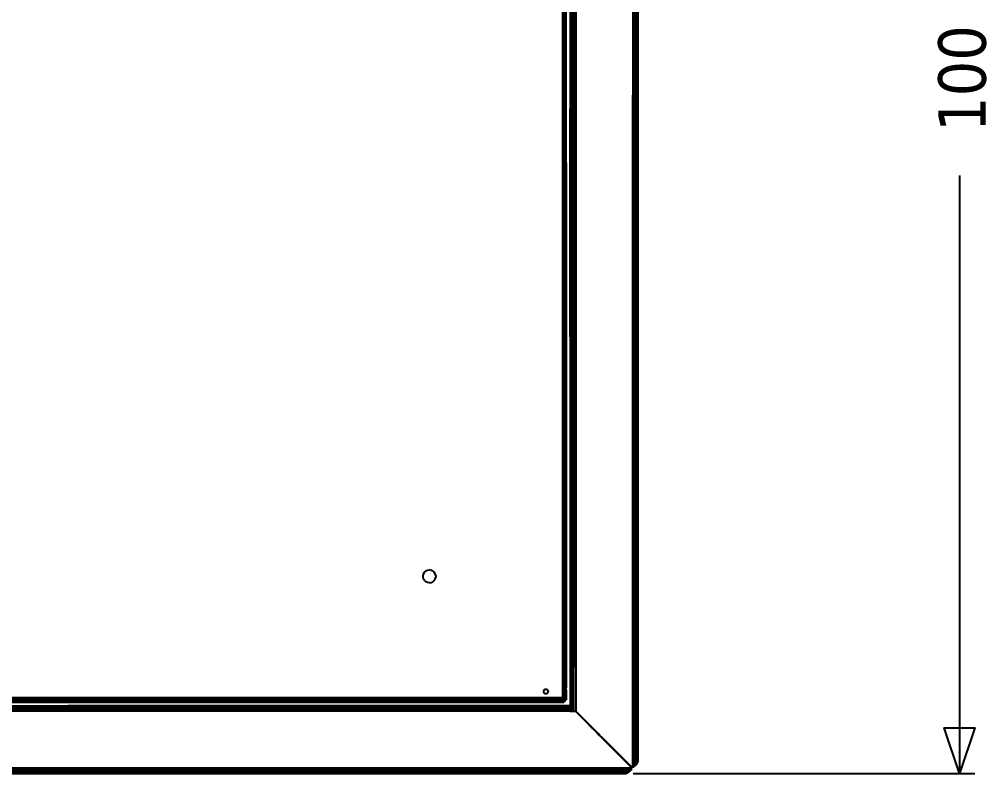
# Model space of a CAD drawing. Header units: inches. Extents: x 12 to 4610, y 7 to 3258.
# Drawn here: x 1232 to 1945, y 1644 to 2201 of the extents above; entities that cross this region are included whole.
import ezdxf

# ---------------------------------------------------------------- set-up
doc = ezdxf.new("R2010")
doc.units = ezdxf.units.IN
doc.header["$MEASUREMENT"] = 0
doc.styles.add('Tahoma', font='tahoma.ttf')

msp = doc.modelspace()

# ---------------------------------------------------------------- linework, layer by layer
for p, q in [((1683.95, 2640.4), (1683.95, 2144.89)), ((1685.09, 1649.71), (1684.71, 2640.41)), ((1684.71, 2640.41), (1684.74, 1649.53)), ((1685.48, 2640.41), (1685.09, 1649.71)), ((1685.4, 1649.95), (1685.48, 2640.41)), ((1685.48, 2640.41), (1685.94, 1650.49)), ((1685.94, 1650.49), (1686.17, 2640.42)), ((1686.43, 1651.03), (1686.17, 2640.42)), ((1686.78, 2640.43), (1686.43, 1651.03)), ((1686.87, 1651.57), (1686.78, 2640.43)), ((1687.28, 2640.44), (1686.87, 1651.57)), ((1687.25, 1652.11), (1687.28, 2640.44)), ((1687.55, 1652.65), (1687.28, 2640.44)), ((1687.64, 2640.45), (1687.55, 1652.65)), ((1687.77, 1653.19), (1687.64, 2640.45)), ((1687.87, 2640.46), (1687.77, 1653.19)), ((1687.9, 1653.73), (1687.87, 2640.46)), ((1687.95, 2147.37), (1687.87, 2640.46)), ((1687.95, 2147.37), (1687.95, 2640.47)), ((1640.98, 2597.42), (1640.42, 1690.52)), ((1641.95, 2144.46), (1640.98, 2597.42)), ((1641.95, 2598.4), (1641.95, 2144.46)), ((1637.99, 2594.42), (1637.95, 2142.46)), ((1637.95, 2594.4), (1637.95, 2142.46)), ((1637.95, 2052.07), (1638.12, 2594.4)), ((1638.12, 2594.4), (1637.95, 2142.46)), ((1638.12, 2594.4), (1638.26, 1709.68)), ((1638.26, 1709.68), (1638.25, 2594.4)), ((1638.26, 1709.68), (1638.33, 2594.4)), ((1638.62, 2594.4), (1638.26, 1709.68)), ((1639.12, 1690.52), (1638.62, 2594.4)), ((1640.06, 2596.44), (1639.12, 1690.52)), ((1639.12, 1690.52), (1639.26, 2595.46)), ((1640.42, 1690.52), (1640.06, 2596.44)), ((1632.45, 2144.47), (1632.75, 2575.97)), ((1632.75, 2575.97), (1632.75, 1712.97)), ((1633.02, 1712.97), (1633.02, 2575.97)), ((1633.19, 1712.97), (1633.19, 2575.97)), ((1633.33, 2575.97), (1633.33, 1712.97)), ((1633.58, 2575.97), (1633.58, 1712.97)), ((1633.93, 2575.97), (1633.93, 1712.97)), ((1633.93, 2575.97), (1633.96, 1700.06)), ((1634.05, 1712.97), (1634.05, 2575.97)), ((1634.11, 1712.97), (1634.11, 2575.97)), ((1634.15, 1712.97), (1634.15, 2575.97)), ((1634.29, 2575.97), (1634.29, 1712.97)), ((1634.63, 2575.97), (1634.63, 1712.97)), ((1634.85, 1712.97), (1634.85, 2575.97)), ((1633.25, 1996.5), (1633.25, 2243.11)), ((1634.95, 2094.97), (1634.95, 2243.47)), ((1632.45, 2144.47), (1632.45, 2207.88)), ((1632.45, 2081.05), (1632.45, 2144.47)), ((1632.75, 1712.97), (1632.45, 2144.47)), ((1637.95, 2142.46), (1637.95, 2052.07)), ((1641.95, 2144.46), (1640.42, 1690.52)), ((1641.95, 2144.46), (1641.95, 1690.52)), ((1684.15, 1649.39), (1683.95, 2144.89)), ((1683.95, 2144.89), (1683.95, 1649.39)), ((1684.35, 1649.42), (1683.95, 2144.89)), ((1684.74, 1649.53), (1683.95, 2144.89)), ((1687.9, 1653.73), (1687.95, 2147.37)), ((1687.95, 1654.27), (1687.95, 2147.37)), ((1634.85, 1712.97), (1634.95, 2094.97)), ((1634.95, 2094.97), (1634.95, 1995.97)), ((1924.95, 2085.64), (1924.95, 1644.47)), ((1632.45, 2017.64), (1632.45, 2081.05)), ((1632.45, 2081.05), (1632.75, 1712.97)), ((1637.95, 2052.07), (1637.95, 1694.72)), ((1638.26, 1709.68), (1637.95, 2052.07)), ((1632.45, 1954.22), (1632.45, 2017.64)), ((1632.75, 1712.97), (1632.45, 2017.64)), ((1633.25, 1996.5), (1633.19, 1712.97)), ((1633.25, 1996.5), (1633.25, 1712.97)), ((1633.25, 1996.5), (1633.33, 1712.97)), ((1634.95, 1995.97), (1634.85, 1712.97)), ((1634.95, 1995.97), (1634.95, 1707.72)), ((1632.45, 1712.97), (1632.45, 1954.22)), ((1632.45, 1954.22), (1632.75, 1712.97)), ((1529.35, 1790.64), (1529.73, 1791.94)), ((1529.73, 1791.94), (1530.46, 1793.08)), ((1530.46, 1793.08), (1531.48, 1793.96)), ((1531.48, 1793.96), (1532.71, 1794.52)), ((1532.71, 1794.52), (1534.05, 1794.72)), ((1535.39, 1794.52), (1534.05, 1794.72)), ((1535.39, 1794.52), (1536.62, 1793.96)), ((1536.62, 1793.96), (1537.64, 1793.08)), ((1538.37, 1791.94), (1537.64, 1793.08)), ((1538.75, 1790.64), (1538.37, 1791.94)), ((1529.35, 1789.29), (1529.35, 1790.64)), ((1529.73, 1787.99), (1529.35, 1789.29)), ((1530.46, 1786.86), (1529.73, 1787.99)), ((1531.48, 1785.97), (1530.46, 1786.86)), ((1532.71, 1785.41), (1531.48, 1785.97)), ((1534.05, 1785.22), (1532.71, 1785.41)), ((1534.05, 1785.22), (1535.39, 1785.41)), ((1535.39, 1785.41), (1536.62, 1785.97)), ((1537.64, 1786.86), (1536.62, 1785.97)), ((1538.37, 1787.99), (1537.64, 1786.86)), ((1538.37, 1787.99), (1538.75, 1789.29)), ((1538.75, 1790.64), (1538.75, 1789.29)), ((1632.45, 1712.97), (1632.75, 1712.97)), ((1632.45, 1700.57), (1632.45, 1712.97)), ((1632.75, 1712.97), (1633.02, 1712.97)), ((1632.75, 1712.97), (1632.76, 1700.57)), ((1633.02, 1700.57), (1633.02, 1712.97)), ((1633.19, 1712.97), (1633.25, 1712.97)), ((1633.19, 1700.57), (1633.19, 1712.97)), ((1633.25, 1712.97), (1633.33, 1712.97)), ((1633.25, 1712.97), (1633.25, 1707.72)), ((1633.33, 1712.97), (1633.58, 1712.97)), ((1633.33, 1712.97), (1633.33, 1707.72)), ((1633.58, 1712.97), (1633.93, 1712.97)), ((1633.58, 1712.97), (1633.58, 1707.72)), ((1633.93, 1712.97), (1634.05, 1712.97)), ((1633.93, 1712.97), (1633.93, 1707.72)), ((1634.11, 1712.97), (1634.05, 1712.97)), ((1634.05, 1712.97), (1634.05, 1707.72)), ((1634.11, 1698.97), (1634.11, 1712.97)), ((1634.15, 1712.97), (1634.11, 1712.97)), ((1634.29, 1712.97), (1634.15, 1712.97)), ((1634.15, 1698.97), (1634.15, 1712.97)), ((1634.29, 1712.97), (1634.29, 1698.97)), ((1634.85, 1712.97), (1634.63, 1712.97)), ((1634.63, 1712.97), (1634.63, 1698.97)), ((1634.85, 1707.72), (1634.85, 1712.97)), ((1618.19, 1705.61), (1618.1, 1705.07)), ((1618.43, 1706.1), (1618.19, 1705.61)), ((1618.43, 1706.1), (1618.82, 1706.48)), ((1618.82, 1706.48), (1619.31, 1706.73)), ((1619.31, 1706.73), (1619.85, 1706.82)), ((1619.85, 1706.82), (1620.39, 1706.73)), ((1620.39, 1706.73), (1620.88, 1706.48)), ((1620.88, 1706.48), (1621.27, 1706.1)), ((1621.51, 1705.61), (1621.27, 1706.1)), ((1621.51, 1705.61), (1621.6, 1705.07)), ((1633.25, 1707.72), (1633.25, 1707.63)), ((1633.33, 1707.72), (1633.25, 1707.72)), ((1633.25, 1707.63), (1633.25, 1707.38)), ((1633.33, 1707.63), (1633.25, 1707.63)), ((1633.25, 1707.38), (1633.25, 1707)), ((1633.25, 1707.38), (1633.33, 1707.38)), ((1633.25, 1707), (1633.25, 1706.51)), ((1633.33, 1707), (1633.25, 1707)), ((1633.25, 1706.51), (1633.25, 1705.97)), ((1633.25, 1706.51), (1633.33, 1706.51)), ((1633.25, 1705.43), (1633.25, 1705.97)), ((1633.25, 1705.97), (1633.33, 1705.97)), ((1633.25, 1704.94), (1633.25, 1705.43)), ((1633.25, 1705.43), (1633.33, 1705.43)), ((1633.58, 1707.72), (1633.33, 1707.72)), ((1633.33, 1707.72), (1633.33, 1707.63)), ((1633.58, 1707.63), (1633.33, 1707.63)), ((1633.33, 1707.63), (1633.33, 1707.38)), ((1633.33, 1707.38), (1633.58, 1707.38)), ((1633.33, 1707.38), (1633.33, 1707)), ((1633.58, 1707), (1633.33, 1707)), ((1633.33, 1707), (1633.33, 1706.51)), ((1633.33, 1706.51), (1633.58, 1706.51)), ((1633.33, 1706.51), (1633.33, 1705.97)), ((1633.33, 1705.97), (1633.58, 1705.97)), ((1633.33, 1705.97), (1633.33, 1705.43)), ((1633.33, 1705.43), (1633.58, 1705.43)), ((1633.33, 1705.43), (1633.33, 1704.94)), ((1633.93, 1707.72), (1633.58, 1707.72)), ((1633.58, 1707.72), (1633.58, 1707.63)), ((1633.93, 1707.63), (1633.58, 1707.63)), ((1633.58, 1707.63), (1633.58, 1707.38)), ((1633.58, 1707.38), (1633.93, 1707.38)), ((1633.58, 1707.38), (1633.58, 1707)), ((1633.93, 1707), (1633.58, 1707)), ((1633.58, 1707), (1633.58, 1706.51)), ((1633.58, 1706.51), (1633.93, 1706.51)), ((1633.58, 1706.51), (1633.58, 1705.97)), ((1633.58, 1705.97), (1633.93, 1705.97)), ((1633.58, 1705.97), (1633.58, 1705.43)), ((1633.58, 1705.43), (1633.93, 1705.43)), ((1633.58, 1705.43), (1633.58, 1704.94)), ((1634.05, 1707.72), (1633.93, 1707.72)), ((1633.93, 1707.72), (1633.93, 1707.63)), ((1634.05, 1707.63), (1633.93, 1707.63)), ((1633.93, 1707.63), (1633.93, 1707.38)), ((1633.93, 1707.38), (1634.05, 1707.38)), ((1633.93, 1707.38), (1633.93, 1707)), ((1634.05, 1707), (1633.93, 1707)), ((1633.93, 1707), (1633.93, 1706.51)), ((1633.93, 1706.51), (1634.05, 1706.51)), ((1633.93, 1706.51), (1633.93, 1705.97)), ((1633.93, 1705.97), (1634.05, 1705.97)), ((1633.93, 1705.97), (1633.93, 1705.43)), ((1633.93, 1705.43), (1634.05, 1705.43)), ((1633.93, 1705.43), (1633.93, 1704.94)), ((1634.05, 1707.72), (1634.05, 1707.63)), ((1634.05, 1707.63), (1634.05, 1707.38)), ((1634.05, 1707.38), (1634.05, 1707)), ((1634.05, 1707), (1634.05, 1706.51)), ((1634.05, 1706.51), (1634.05, 1705.97)), ((1634.05, 1705.97), (1634.05, 1705.43)), ((1634.05, 1705.43), (1634.05, 1704.94)), ((1634.95, 1707.72), (1634.85, 1707.72)), ((1634.85, 1707.63), (1634.85, 1707.72)), ((1634.95, 1707.63), (1634.85, 1707.63)), ((1634.85, 1707.38), (1634.85, 1707.63)), ((1634.85, 1707.38), (1634.95, 1707.38)), ((1634.85, 1707), (1634.85, 1707.38)), ((1634.95, 1707), (1634.85, 1707)), ((1634.85, 1706.51), (1634.85, 1707)), ((1634.85, 1706.51), (1634.95, 1706.51)), ((1634.85, 1705.97), (1634.85, 1706.51)), ((1634.85, 1705.97), (1634.95, 1705.97)), ((1634.85, 1705.43), (1634.85, 1705.97)), ((1634.85, 1705.43), (1634.95, 1705.43)), ((1634.85, 1704.94), (1634.85, 1705.43)), ((1634.95, 1707.63), (1634.95, 1707.72)), ((1634.95, 1707.38), (1634.95, 1707.63)), ((1634.95, 1707), (1634.95, 1707.38)), ((1634.95, 1706.51), (1634.95, 1707)), ((1634.95, 1705.97), (1634.95, 1706.51)), ((1634.95, 1705.97), (1634.95, 1705.43)), ((1634.95, 1705.43), (1634.95, 1704.94)), ((1638.26, 1694.72), (1638.26, 1709.68)), ((1632.41, 1700), (743.41, 1700.26)), ((830.71, 1699.98), (1632.41, 1700)), ((918.87, 1698.97), (1633.25, 1698.83)), ((1622.16, 1700.26), (933.68, 1700.26)), ((1632.43, 1699.95), (983.07, 1699.95)), ((1632.4, 1699.83), (983.07, 1699.95)), ((1138.37, 1699.83), (1632.4, 1699.83)), ((1138.37, 1699.83), (1251.24, 1699.77)), ((1157.79, 1700.55), (1622.16, 1700.26)), ((1187.75, 1700.57), (1251.28, 1700.57)), ((1187.75, 1700.57), (1622.16, 1700.26)), ((1251.24, 1699.77), (1189.7, 1699.77)), ((1189.7, 1699.44), (1322.38, 1699.44)), ((1189.7, 1699.35), (1408.15, 1699.3)), ((1436.16, 1699.26), (1189.7, 1699.26)), ((1468.6, 1699.21), (1189.7, 1699.16)), ((1189.7, 1699.1), (1235.42, 1699.09)), ((1189.7, 1699.04), (1442.76, 1699.02)), ((1442.76, 1699.02), (1189.7, 1699)), ((1189.7, 1698.97), (1276.65, 1698.97)), ((1336.38, 1698.77), (1189.7, 1698.77)), ((1625.1, 1698.68), (1189.7, 1698.68)), ((1625.1, 1698.45), (1189.7, 1698.56)), ((1189.7, 1698.45), (1625.1, 1698.45)), ((1189.7, 1698.34), (1625.1, 1698.45)), ((1189.7, 1698.16), (1528.91, 1698.11)), ((1528.91, 1698.11), (1189.7, 1698.11)), ((1211.26, 1699.55), (1237.46, 1699.57)), ((1211.26, 1699.55), (1279.45, 1699.5)), ((1633.25, 1698.83), (1226, 1698.83)), ((1235.42, 1699.09), (1316.67, 1699.09)), ((1235.42, 1699.09), (1442.76, 1699.02)), ((1286.93, 1699.57), (1237.46, 1699.57)), ((1237.46, 1699.57), (1279.45, 1699.5)), ((1251.24, 1699.77), (1329.79, 1699.77)), ((1251.28, 1700.57), (1314.81, 1700.57)), ((1622.16, 1700.26), (1251.28, 1700.57)), ((1495, 1699), (1276.65, 1698.97)), ((1618.98, 1698.97), (1276.65, 1698.97)), ((1279.45, 1699.5), (1322.38, 1699.44)), ((1372.97, 1699.44), (1279.45, 1699.5)), ((1286.93, 1699.57), (1618.98, 1699.67)), ((1385.88, 1699.57), (1286.93, 1699.57)), ((1286.93, 1699.57), (1429.45, 1699.44)), ((1314.81, 1700.57), (1378.34, 1700.57)), ((1314.81, 1700.57), (1622.16, 1700.26)), ((1316.67, 1699.09), (1546.57, 1699.09)), ((1316.67, 1699.09), (1599.46, 1699.01)), ((1322.38, 1699.44), (1408.15, 1699.3)), ((1322.38, 1699.44), (1372.97, 1699.44)), ((1329.79, 1699.77), (1632.4, 1699.83)), ((1329.79, 1699.77), (1618.98, 1699.77)), ((1329.79, 1699.77), (1618.98, 1699.67)), ((1633.25, 1698.83), (1336.38, 1698.77)), ((1336.38, 1698.77), (1625.1, 1698.68)), ((1625.1, 1698.77), (1336.38, 1698.77)), ((1372.97, 1699.44), (1429.45, 1699.44)), ((1378.34, 1700.57), (1632.45, 1700.57)), ((1378.34, 1700.57), (1622.16, 1700.26)), ((1485.94, 1699.44), (1385.88, 1699.57)), ((1618.98, 1699.57), (1385.88, 1699.57)), ((1408.15, 1699.3), (1436.16, 1699.26)), ((1408.15, 1699.3), (1618.98, 1699.26)), ((1429.45, 1699.44), (1618.98, 1699.26)), ((1429.45, 1699.44), (1485.94, 1699.44)), ((1436.16, 1699.26), (1468.6, 1699.21)), ((1618.98, 1699.26), (1436.16, 1699.26)), ((1442.76, 1699.02), (1495, 1699)), ((1618.98, 1699.23), (1468.6, 1699.21)), ((1468.6, 1699.21), (1546.57, 1699.09)), ((1618.98, 1699.26), (1485.94, 1699.44)), ((1485.94, 1699.44), (1618.98, 1699.44)), ((1599.46, 1699.01), (1495, 1699)), ((1625.1, 1698.11), (1528.91, 1698.11)), ((1546.57, 1699.09), (1599.46, 1699.01)), ((1546.57, 1699.09), (1618.98, 1699.09)), ((1603.13, 1699), (1599.46, 1699.01)), ((1618.98, 1699), (1603.13, 1699)), ((1618.1, 1705.07), (1618.19, 1704.53)), ((1618.19, 1704.53), (1618.43, 1704.04)), ((1618.82, 1703.65), (1618.43, 1704.04)), ((1619.31, 1703.4), (1618.82, 1703.65)), ((1618.98, 1699.77), (1619.05, 1699.77)), ((1618.98, 1699.67), (1618.98, 1699.77)), ((1618.98, 1699.57), (1618.98, 1699.67)), ((1618.98, 1699.67), (1619.05, 1699.67)), ((1619.05, 1699.57), (1618.98, 1699.57)), ((1618.98, 1699.44), (1618.98, 1699.57)), ((1618.98, 1699.26), (1618.98, 1699.44)), ((1618.98, 1699.44), (1619.05, 1699.44)), ((1618.98, 1699.26), (1619.05, 1699.26)), ((1618.98, 1699.23), (1618.98, 1699.26)), ((1618.98, 1699.09), (1618.98, 1699.23)), ((1619.05, 1699.23), (1618.98, 1699.23)), ((1618.98, 1699), (1618.98, 1699.09)), ((1618.98, 1699.09), (1619.05, 1699.09)), ((1618.98, 1698.97), (1618.98, 1699)), ((1619.05, 1699), (1618.98, 1699)), ((1619.05, 1698.97), (1618.98, 1698.97)), ((1619.05, 1699.77), (1632.39, 1699.77)), ((1619.05, 1699.67), (1619.05, 1699.77)), ((1619.05, 1699.57), (1619.05, 1699.67)), ((1619.05, 1699.44), (1619.05, 1699.57)), ((1619.05, 1699.26), (1619.05, 1699.44)), ((1619.05, 1699.23), (1619.05, 1699.26)), ((1619.05, 1699.09), (1619.05, 1699.23)), ((1619.05, 1699), (1619.05, 1699.09)), ((1619.05, 1698.97), (1619.05, 1699)), ((1632.45, 1698.97), (1619.05, 1698.97)), ((1619.85, 1703.32), (1619.31, 1703.4)), ((1620.39, 1703.4), (1619.85, 1703.32)), ((1620.88, 1703.65), (1620.39, 1703.4)), ((1621.27, 1704.04), (1620.88, 1703.65)), ((1621.27, 1704.04), (1621.51, 1704.53)), ((1621.51, 1704.53), (1621.6, 1705.07)), ((1632.44, 1700.26), (1622.16, 1700.26)), ((1625.1, 1698.77), (1625.19, 1698.77)), ((1625.1, 1698.68), (1625.1, 1698.77)), ((1625.1, 1698.45), (1625.1, 1698.68)), ((1625.1, 1698.68), (1625.19, 1698.68)), ((1625.1, 1698.11), (1625.1, 1698.45)), ((1625.1, 1698.45), (1625.19, 1698.45)), ((1625.19, 1698.11), (1625.1, 1698.11)), ((1625.19, 1698.77), (1625.43, 1698.77)), ((1625.19, 1698.68), (1625.19, 1698.77)), ((1625.19, 1698.45), (1625.19, 1698.68)), ((1625.19, 1698.68), (1625.43, 1698.68)), ((1625.19, 1698.11), (1625.19, 1698.45)), ((1625.19, 1698.45), (1625.43, 1698.45)), ((1625.43, 1698.11), (1625.19, 1698.11)), ((1625.43, 1698.77), (1625.82, 1698.77)), ((1625.43, 1698.68), (1625.43, 1698.77)), ((1625.43, 1698.45), (1625.43, 1698.68)), ((1625.43, 1698.68), (1625.82, 1698.68)), ((1625.43, 1698.11), (1625.43, 1698.45)), ((1625.43, 1698.45), (1625.82, 1698.45)), ((1625.82, 1698.11), (1625.43, 1698.11)), ((1625.82, 1698.77), (1626.31, 1698.77)), ((1625.82, 1698.68), (1625.82, 1698.77)), ((1625.82, 1698.45), (1625.82, 1698.68)), ((1625.82, 1698.68), (1626.31, 1698.68)), ((1625.82, 1698.11), (1625.82, 1698.45)), ((1625.82, 1698.45), (1626.31, 1698.45)), ((1626.31, 1698.11), (1625.82, 1698.11)), ((1626.31, 1698.77), (1626.85, 1698.77)), ((1626.31, 1698.77), (1626.31, 1698.68)), ((1626.31, 1698.68), (1626.31, 1698.45)), ((1626.31, 1698.68), (1626.85, 1698.68)), ((1626.31, 1698.45), (1626.31, 1698.11)), ((1626.31, 1698.45), (1626.85, 1698.45)), ((1626.85, 1698.11), (1626.31, 1698.11)), ((1626.85, 1698.77), (1627.39, 1698.77)), ((1626.85, 1698.68), (1626.85, 1698.77)), ((1626.85, 1698.45), (1626.85, 1698.68)), ((1626.85, 1698.68), (1627.39, 1698.68)), ((1626.85, 1698.11), (1626.85, 1698.45)), ((1626.85, 1698.45), (1627.39, 1698.45)), ((1627.39, 1698.11), (1626.85, 1698.11)), ((1627.39, 1698.77), (1627.88, 1698.77)), ((1627.39, 1698.68), (1627.39, 1698.77)), ((1627.39, 1698.45), (1627.39, 1698.68)), ((1627.39, 1698.68), (1627.88, 1698.68)), ((1627.39, 1698.11), (1627.39, 1698.45)), ((1627.39, 1698.45), (1627.88, 1698.45)), ((1627.88, 1698.11), (1627.39, 1698.11)), ((1627.88, 1698.77), (1628.27, 1698.77)), ((1627.88, 1698.77), (1627.88, 1698.68)), ((1627.88, 1698.68), (1627.88, 1698.45)), ((1627.88, 1698.68), (1628.27, 1698.68)), ((1627.88, 1698.45), (1627.88, 1698.11)), ((1627.88, 1698.45), (1628.27, 1698.45)), ((1628.27, 1698.11), (1627.88, 1698.11)), ((1628.27, 1698.77), (1628.51, 1698.77)), ((1628.27, 1698.68), (1628.27, 1698.77)), ((1628.27, 1698.45), (1628.27, 1698.68)), ((1628.27, 1698.68), (1628.51, 1698.68)), ((1628.27, 1698.11), (1628.27, 1698.45)), ((1628.27, 1698.45), (1628.51, 1698.45)), ((1628.51, 1698.11), (1628.27, 1698.11)), ((1628.51, 1698.77), (1628.6, 1698.77)), ((1628.51, 1698.77), (1628.51, 1698.68)), ((1628.51, 1698.68), (1628.51, 1698.45)), ((1628.51, 1698.68), (1628.6, 1698.68)), ((1628.51, 1698.45), (1628.51, 1698.11)), ((1628.51, 1698.45), (1628.6, 1698.45)), ((1628.6, 1698.11), (1628.51, 1698.11)), ((1628.6, 1698.77), (1628.6, 1698.68)), ((1633.25, 1698.77), (1628.6, 1698.77)), ((1628.6, 1698.68), (1628.6, 1698.45)), ((1628.6, 1698.68), (1633.25, 1698.68)), ((1628.6, 1698.45), (1628.6, 1698.11)), ((1628.6, 1698.45), (1633.25, 1698.45)), ((1633.25, 1698.11), (1628.6, 1698.11)), ((1632.4, 1699.83), (1632.39, 1699.77)), ((1632.39, 1699.77), (1632.42, 1699.77)), ((1632.43, 1699.95), (1632.4, 1699.83)), ((1632.42, 1699.77), (1632.4, 1699.83)), ((1632.44, 1700.26), (1632.41, 1700)), ((1632.43, 1699.95), (1632.41, 1700)), ((1632.42, 1699.77), (1632.45, 1699.77)), ((1632.45, 1699.77), (1632.43, 1699.95)), ((1632.45, 1700.57), (1632.44, 1700.26)), ((1632.76, 1700.57), (1632.45, 1700.57)), ((1632.45, 1699.77), (1632.76, 1699.83)), ((1632.71, 1699), (1632.45, 1698.97)), ((1632.76, 1699), (1632.71, 1699)), ((1633.02, 1700.57), (1632.76, 1700.57)), ((1632.76, 1699.83), (1633.02, 1700)), ((1632.82, 1699.02), (1632.76, 1699)), ((1632.86, 1699.02), (1632.82, 1699.02)), ((1632.93, 1699.05), (1632.86, 1699.02)), ((1633.25, 1699), (1632.86, 1699.02)), ((1633.06, 1699.09), (1632.93, 1699.05)), ((1633.19, 1700.57), (1633.02, 1700.57)), ((1633.02, 1700), (1633.19, 1700.26)), ((1633.18, 1699.15), (1633.06, 1699.09)), ((1633.18, 1699.15), (1633.25, 1699.18)), ((1633.25, 1700.57), (1633.19, 1700.57)), ((1633.19, 1700.26), (1633.25, 1700.57)), ((1633.25, 1704.55), (1633.25, 1704.94)), ((1633.33, 1704.94), (1633.25, 1704.94)), ((1633.25, 1704.3), (1633.25, 1704.55)), ((1633.25, 1704.55), (1633.33, 1704.55)), ((1633.25, 1704.22), (1633.25, 1704.3)), ((1633.33, 1704.3), (1633.25, 1704.3)), ((1633.33, 1704.22), (1633.25, 1704.22)), ((1633.25, 1704.22), (1633.25, 1700.57)), ((1633.33, 1700.57), (1633.25, 1700.57)), ((1633.25, 1700.57), (1633.25, 1700.3)), ((1633.33, 1700.36), (1633.25, 1700.3)), ((1633.25, 1700.3), (1633.25, 1700.26)), ((1633.25, 1700.26), (1633.33, 1700.26)), ((1633.25, 1700.26), (1633.25, 1700.2)), ((1633.33, 1700.12), (1633.25, 1700.2)), ((1633.25, 1700.2), (1633.25, 1699.9)), ((1633.25, 1699.9), (1633.33, 1699.87)), ((1633.25, 1699.9), (1633.25, 1699.57)), ((1633.33, 1699.57), (1633.25, 1699.57)), ((1633.25, 1699.57), (1633.25, 1699.45)), ((1633.34, 1699.24), (1633.25, 1699.45)), ((1633.25, 1699.45), (1633.25, 1699.33)), ((1633.25, 1699.33), (1633.34, 1699.24)), ((1633.25, 1699.18), (1633.25, 1699.33)), ((1633.34, 1699.24), (1633.25, 1699.18)), ((1633.25, 1699.18), (1633.25, 1699)), ((1633.25, 1699), (1633.25, 1698.97)), ((1633.33, 1698.97), (1633.25, 1698.97)), ((1633.25, 1698.97), (1633.25, 1698.83)), ((1633.25, 1698.83), (1633.25, 1698.77)), ((1633.56, 1698.83), (1633.25, 1698.77)), ((1633.25, 1698.68), (1633.25, 1698.77)), ((1633.25, 1698.45), (1633.25, 1698.68)), ((1633.25, 1698.11), (1633.25, 1698.45)), ((1633.25, 1697.97), (1633.25, 1698.11)), ((1633.25, 1697.97), (1633.86, 1698.09)), ((1633.58, 1704.94), (1633.33, 1704.94)), ((1633.33, 1704.94), (1633.33, 1704.55)), ((1633.33, 1704.55), (1633.58, 1704.55)), ((1633.33, 1704.55), (1633.33, 1704.3)), ((1633.58, 1704.3), (1633.33, 1704.3)), ((1633.33, 1704.3), (1633.33, 1704.22)), ((1633.58, 1704.22), (1633.33, 1704.22)), ((1633.33, 1704.22), (1633.33, 1700.57)), ((1633.58, 1700.57), (1633.33, 1700.57)), ((1633.33, 1700.57), (1633.33, 1700.36)), ((1633.57, 1700.51), (1633.33, 1700.36)), ((1633.33, 1700.36), (1633.33, 1700.26)), ((1633.33, 1700.26), (1633.57, 1700.26)), ((1633.33, 1700.26), (1633.33, 1700.12)), ((1633.57, 1699.89), (1633.33, 1700.12)), ((1633.33, 1700.12), (1633.33, 1699.87)), ((1633.33, 1699.87), (1633.57, 1699.77)), ((1633.33, 1699.87), (1633.33, 1699.57)), ((1633.57, 1699.57), (1633.33, 1699.57)), ((1633.33, 1699.57), (1633.34, 1699.24)), ((1633.34, 1699.24), (1633.33, 1698.97)), ((1633.57, 1698.97), (1633.33, 1698.97)), ((1633.58, 1699.44), (1633.34, 1699.24)), ((1633.76, 1698.97), (1633.56, 1698.83)), ((1633.65, 1700.57), (1633.57, 1700.51)), ((1633.58, 1700.57), (1633.57, 1700.51)), ((1633.57, 1700.51), (1633.57, 1700.26)), ((1633.57, 1700.26), (1633.91, 1700.26)), ((1633.57, 1700.26), (1633.57, 1699.89)), ((1633.78, 1699.68), (1633.57, 1699.89)), ((1633.57, 1699.89), (1633.57, 1699.77)), ((1633.57, 1699.77), (1633.78, 1699.68)), ((1633.57, 1699.77), (1633.57, 1699.57)), ((1633.69, 1699.57), (1633.57, 1699.57)), ((1633.57, 1699.57), (1633.58, 1699.44)), ((1633.58, 1699.44), (1633.57, 1698.97)), ((1633.76, 1698.97), (1633.57, 1698.97)), ((1633.93, 1704.94), (1633.58, 1704.94)), ((1633.58, 1704.94), (1633.58, 1704.55)), ((1633.58, 1704.55), (1633.93, 1704.55)), ((1633.58, 1704.55), (1633.58, 1704.3)), ((1633.93, 1704.3), (1633.58, 1704.3)), ((1633.58, 1704.3), (1633.58, 1704.22)), ((1633.58, 1704.22), (1633.58, 1700.57)), ((1633.93, 1704.22), (1633.58, 1704.22)), ((1633.65, 1700.57), (1633.58, 1700.57)), ((1633.64, 1699.51), (1633.58, 1699.44)), ((1633.68, 1699.54), (1633.64, 1699.51)), ((1633.93, 1700.57), (1633.65, 1700.57)), ((1633.65, 1700.57), (1634, 1700.27)), ((1633.69, 1699.57), (1633.68, 1699.54)), ((1633.78, 1699.68), (1633.69, 1699.57)), ((1633.91, 1699.57), (1633.69, 1699.57)), ((1633.82, 1699), (1633.76, 1698.97)), ((1633.91, 1698.97), (1633.76, 1698.97)), ((1633.91, 1699.92), (1633.78, 1699.68)), ((1633.91, 1699.14), (1633.82, 1699)), ((1633.86, 1698.09), (1634.38, 1698.44)), ((1633.91, 1700.26), (1634, 1700.27)), ((1633.93, 1699.95), (1633.91, 1699.92)), ((1633.91, 1699.92), (1633.91, 1699.57)), ((1633.91, 1699.57), (1633.91, 1699.14)), ((1634.05, 1699.57), (1633.91, 1699.57)), ((1633.99, 1699.26), (1633.91, 1699.14)), ((1633.91, 1699.14), (1633.91, 1698.97)), ((1634.05, 1698.97), (1633.91, 1698.97)), ((1634.05, 1704.94), (1633.93, 1704.94)), ((1633.93, 1704.94), (1633.93, 1704.55)), ((1633.93, 1704.55), (1634.05, 1704.55)), ((1633.93, 1704.55), (1633.93, 1704.3)), ((1634.05, 1704.3), (1633.93, 1704.3)), ((1633.93, 1704.3), (1633.93, 1704.22)), ((1633.93, 1704.22), (1633.93, 1700.57)), ((1634.05, 1704.22), (1633.93, 1704.22)), ((1633.93, 1700.57), (1634.05, 1700.57)), ((1633.93, 1699.95), (1633.95, 1700.02)), ((1633.95, 1700.02), (1633.96, 1700.06)), ((1634.02, 1700.26), (1633.96, 1700.06)), ((1634.05, 1699.57), (1633.99, 1699.26)), ((1634.05, 1700.57), (1634, 1700.27)), ((1634, 1700.27), (1634.02, 1700.26)), ((1634.05, 1704.94), (1634.05, 1704.55)), ((1634.05, 1704.55), (1634.05, 1704.3)), ((1634.05, 1704.3), (1634.05, 1704.22)), ((1634.05, 1704.22), (1634.05, 1700.57)), ((1634.05, 1700.57), (1634.05, 1699.57)), ((1634.05, 1699.57), (1634.05, 1698.97)), ((1634.11, 1698.97), (1634.05, 1698.97)), ((1634.15, 1698.97), (1634.11, 1698.97)), ((1634.29, 1698.97), (1634.15, 1698.97)), ((1634.63, 1698.97), (1634.29, 1698.97)), ((1634.38, 1698.44), (1634.73, 1698.95)), ((1634.73, 1698.95), (1634.63, 1698.97)), ((1634.73, 1698.95), (1634.85, 1699.57)), ((1634.73, 1698.95), (1634.87, 1698.97)), ((1634.95, 1704.94), (1634.85, 1704.94)), ((1634.85, 1704.55), (1634.85, 1704.94)), ((1634.85, 1704.55), (1634.95, 1704.55)), ((1634.85, 1704.3), (1634.85, 1704.55)), ((1634.95, 1704.3), (1634.85, 1704.3)), ((1634.85, 1704.22), (1634.85, 1704.3)), ((1634.95, 1704.22), (1634.85, 1704.22)), ((1634.85, 1699.57), (1634.85, 1704.22)), ((1634.87, 1698.97), (1634.85, 1699.57)), ((1634.95, 1698.97), (1634.87, 1698.97)), ((1634.95, 1704.94), (1634.95, 1704.55)), ((1634.95, 1704.55), (1634.95, 1704.3)), ((1634.95, 1704.3), (1634.95, 1704.22)), ((1634.95, 1704.22), (1634.95, 1698.97)), ((734.52, 1691.25), (1637.8, 1692)), ((1637.8, 1692), (735.13, 1692)), ((735.66, 1692.69), (1637.8, 1693.3)), ((1637.8, 1692), (735.66, 1692.69)), ((736.33, 1693.3), (1637.8, 1693.3)), ((742.65, 1697.73), (1633.25, 1697.73)), ((1633.25, 1697.39), (742.65, 1697.39)), ((742.65, 1697.15), (1633.25, 1697.15)), ((1633.25, 1697.07), (742.65, 1697.07)), ((759.94, 1694.39), (1267.3, 1694.47)), ((1637.8, 1694.16), (759.94, 1694.39)), ((759.94, 1693.78), (1637.8, 1694.16)), ((759.94, 1694.16), (1637.8, 1694.16)), ((1637.8, 1693.3), (759.94, 1693.78)), ((760.77, 1694.47), (1267.3, 1694.47)), ((1637.8, 1692), (1185.91, 1690.47)), ((1267.3, 1694.47), (1637.8, 1694.16)), ((1637.8, 1694.47), (1267.3, 1694.47)), ((1633.25, 1697.73), (1633.25, 1697.97)), ((1633.25, 1697.39), (1633.25, 1697.73)), ((1633.25, 1697.15), (1633.25, 1697.39)), ((1633.25, 1697.07), (1633.25, 1697.15)), ((1637.8, 1694.47), (1637.8, 1694.16)), ((1637.95, 1694.47), (1637.8, 1694.47)), ((1637.8, 1694.16), (1637.8, 1693.3)), ((1637.8, 1694.16), (1637.95, 1694.16)), ((1637.8, 1693.3), (1637.95, 1693.3)), ((1637.8, 1693.3), (1637.8, 1692.47)), ((1637.8, 1692.31), (1637.8, 1692.47)), ((1637.8, 1692.47), (1637.95, 1692.47)), ((1637.95, 1692.32), (1637.8, 1692.31)), ((1637.8, 1692), (1637.8, 1692.31)), ((1637.8, 1691.88), (1637.8, 1692)), ((1637.95, 1692), (1637.8, 1692)), ((1637.8, 1691.23), (1637.8, 1691.88)), ((1637.95, 1691.88), (1637.8, 1691.88)), ((1637.8, 1690.46), (1637.8, 1691.23)), ((1637.8, 1691.23), (1637.95, 1691.23)), ((1638.26, 1694.72), (1637.95, 1694.72)), ((1637.95, 1694.47), (1637.95, 1694.72)), ((1638.26, 1694.47), (1637.95, 1694.47)), ((1637.95, 1694.47), (1637.95, 1694.16)), ((1637.95, 1693.3), (1637.95, 1694.16)), ((1637.95, 1694.16), (1638.26, 1694.16)), ((1637.95, 1693.3), (1638.25, 1693.3)), ((1637.95, 1692.47), (1637.95, 1693.3)), ((1637.95, 1692.47), (1638.25, 1692.47)), ((1637.95, 1692.32), (1637.95, 1692.47)), ((1638.25, 1692.32), (1637.95, 1692.32)), ((1637.95, 1692), (1637.95, 1692.32)), ((1638.25, 1692), (1637.95, 1692)), ((1637.95, 1691.88), (1637.95, 1692)), ((1638.25, 1691.88), (1637.95, 1691.88)), ((1637.95, 1691.32), (1637.95, 1691.88)), ((1638.25, 1691.32), (1637.95, 1691.32)), ((1637.95, 1691.23), (1637.95, 1691.32)), ((1637.95, 1690.52), (1637.95, 1691.23)), ((1637.95, 1691.23), (1638.25, 1691.23)), ((1638.25, 1693.3), (1638.26, 1694.16)), ((1638.25, 1692.47), (1638.25, 1693.3)), ((1638.25, 1692.32), (1638.25, 1692.47)), ((1638.25, 1692), (1638.25, 1692.32)), ((1638.25, 1691.88), (1638.25, 1692)), ((1638.25, 1691.32), (1638.25, 1691.88)), ((1638.25, 1691.23), (1638.25, 1691.32)), ((1638.25, 1690.52), (1638.25, 1691.23)), ((1638.26, 1694.47), (1638.26, 1694.72)), ((1638.26, 1694.16), (1638.26, 1694.47)), ((1637.8, 1690.46), (1185.91, 1690.47)), ((1637.8, 1690.46), (1641.81, 1690.46)), ((1638.25, 1690.52), (1637.95, 1690.52)), ((1639.12, 1690.52), (1638.25, 1690.52)), ((1640.42, 1690.52), (1639.12, 1690.52)), ((1640.42, 1690.52), (1641.95, 1690.52)), ((1641.81, 1690.46), (1642.1, 1690.47)), ((1649.8, 1682.47), (1641.81, 1690.46)), ((1641.95, 1690.52), (1642.05, 1690.52)), ((1642.1, 1690.47), (1642.05, 1690.52)), ((1650.1, 1682.47), (1642.1, 1690.47)), ((1650.1, 1682.47), (1649.8, 1682.47)), ((1653.4, 1678.87), (1649.8, 1682.47)), ((1653.55, 1679.02), (1650.1, 1682.47)), ((1653.4, 1678.87), (1653.55, 1678.87)), ((1653.61, 1678.65), (1653.4, 1678.87)), ((1653.55, 1678.87), (1653.55, 1679.02)), ((1653.94, 1678.63), (1653.55, 1679.02)), ((1653.78, 1678.48), (1653.55, 1678.87)), ((1653.55, 1678.87), (1653.61, 1678.65)), ((1653.55, 1678.87), (1653.94, 1678.37)), ((1653.78, 1678.48), (1653.61, 1678.65)), ((1654.06, 1678.21), (1653.78, 1678.48)), ((1653.94, 1678.37), (1653.94, 1678.63)), ((1653.94, 1678.63), (1654.2, 1678.37)), ((1653.94, 1678.37), (1654.06, 1678.21)), ((1653.94, 1678.37), (1654.2, 1678.37)), ((1654.31, 1678.2), (1653.94, 1678.37)), ((1654.31, 1677.95), (1654.06, 1678.21)), ((1654.31, 1678.25), (1654.2, 1678.37)), ((1654.31, 1678.25), (1654.31, 1678.2)), ((1654.4, 1678.16), (1654.31, 1678.25)), ((1654.31, 1678.2), (1654.31, 1677.95)), ((1654.4, 1678.16), (1654.31, 1678.2)), ((1654.66, 1677.61), (1654.31, 1677.95)), ((1654.66, 1677.91), (1654.4, 1678.16)), ((1654.66, 1677.91), (1654.66, 1677.61)), ((1654.96, 1677.6), (1654.66, 1677.91)), ((1654.96, 1677.3), (1654.66, 1677.61)), ((1654.96, 1677.3), (1654.96, 1677.6)), ((1655.21, 1677.35), (1654.96, 1677.6)), ((1655, 1677.27), (1654.96, 1677.3)), ((1655.21, 1677.21), (1655, 1677.27)), ((1655.21, 1677.05), (1655, 1677.27)), ((1655.21, 1677.21), (1655.21, 1677.35)), ((1655.4, 1677.17), (1655.21, 1677.35)), ((1655.21, 1677.05), (1655.21, 1677.21)), ((1655.4, 1677.17), (1655.21, 1677.21)), ((1655.39, 1676.88), (1655.21, 1677.05)), ((1655.39, 1676.88), (1655.42, 1677.15)), ((1655.45, 1676.87), (1655.39, 1676.88)), ((1655.45, 1676.82), (1655.39, 1676.88)), ((1655.42, 1677.15), (1655.4, 1677.17)), ((1655.51, 1677.06), (1655.42, 1677.15)), ((1655.45, 1676.82), (1655.45, 1676.87)), ((1655.51, 1676.76), (1655.45, 1676.82)), ((1655.51, 1677.06), (1655.51, 1676.76)), ((1655.55, 1677.02), (1655.51, 1677.06)), ((1655.55, 1676.72), (1655.51, 1676.76)), ((1655.55, 1677.02), (1655.55, 1676.72)), ((1657.55, 1675.02), (1655.55, 1677.02)), ((1657.4, 1674.87), (1655.55, 1676.72)), ((1657.4, 1674.87), (1657.55, 1674.87)), ((1657.8, 1674.47), (1657.4, 1674.87)), ((1657.55, 1674.87), (1657.55, 1675.02)), ((1658.1, 1674.47), (1657.55, 1675.02)), ((1657.8, 1674.47), (1658.1, 1674.47)), ((1658.1, 1674.16), (1657.8, 1674.47)), ((1658.4, 1674.16), (1658.1, 1674.47)), ((1658.4, 1674.16), (1658.1, 1674.16)), ((1658.83, 1673.44), (1658.1, 1674.16)), ((1658.83, 1673.74), (1658.4, 1674.16)), ((1658.83, 1673.44), (1658.83, 1673.74)), ((1659.84, 1672.73), (1658.83, 1673.74)), ((1659.75, 1672.52), (1658.83, 1673.44)), ((1659.84, 1672.73), (1659.75, 1672.52)), ((1661.78, 1670.49), (1659.75, 1672.52)), ((1661.48, 1671.09), (1659.84, 1672.73)), ((1661.48, 1671.09), (1661.49, 1670.97)), ((1682.59, 1649.97), (1661.48, 1671.09)), ((1661.49, 1670.97), (1661.78, 1670.49)), ((1661.78, 1670.49), (1682.44, 1649.82)), ((1682.99, 1647.58), (1187.61, 1648.47)), ((1683.01, 1648.02), (1187.61, 1648.47)), ((1683.03, 1648.47), (1187.61, 1648.47)), ((1682.86, 1649.2), (1682.44, 1649.82)), ((1682.59, 1649.97), (1683.21, 1649.55)), ((1683.03, 1648.47), (1682.86, 1649.2)), ((1683.01, 1648.02), (1683.03, 1648.47)), ((1683.21, 1649.55), (1683.95, 1649.39)), ((1683.95, 1649.39), (1684.15, 1649.39)), ((1684.15, 1649.39), (1684.35, 1649.42)), ((1684.35, 1649.42), (1684.74, 1649.53)), ((1684.74, 1649.53), (1685.09, 1649.71)), ((1685.09, 1649.71), (1685.4, 1649.95)), ((1685.4, 1649.95), (1685.94, 1650.49)), ((1685.94, 1650.49), (1686.43, 1651.03)), ((1686.43, 1651.03), (1686.87, 1651.57)), ((1686.87, 1651.57), (1686.99, 1651.74)), ((1686.99, 1651.74), (1687.25, 1652.11)), ((1686.99, 1651.74), (1687.28, 1652.05)), ((1687.25, 1652.11), (1687.55, 1652.65)), ((1687.28, 1652.05), (1687.55, 1652.65)), ((1687.55, 1652.65), (1687.74, 1653.11)), ((1687.55, 1652.65), (1687.78, 1653.11)), ((1687.74, 1653.11), (1687.75, 1653.15)), ((1687.78, 1653.11), (1687.74, 1653.11)), ((1687.75, 1653.15), (1687.77, 1653.19)), ((1687.75, 1653.15), (1687.78, 1653.11)), ((1687.77, 1653.19), (1687.9, 1653.73)), ((1687.9, 1653.73), (1687.95, 1654.27)), ((691.96, 1644.66), (1679.27, 1644.67)), ((1678.75, 1644.52), (691.96, 1644.66)), ((691.96, 1644.52), (1678.75, 1644.52)), ((691.97, 1644.9), (1679.96, 1644.97)), ((1679.27, 1644.67), (691.97, 1644.9)), ((691.98, 1645.63), (1681.17, 1645.8)), ((1680.57, 1645.34), (691.98, 1645.63)), ((691.98, 1645.23), (1680.57, 1645.34)), ((1679.96, 1644.97), (691.98, 1645.23)), ((691.99, 1646.11), (1681.78, 1646.34)), ((691.99, 1646.11), (1681.17, 1645.8)), ((692, 1646.64), (1682.38, 1646.94)), ((1681.78, 1646.34), (692, 1646.64)), ((692.01, 1647.22), (1682.99, 1647.58)), ((1682.38, 1646.94), (692.01, 1647.22)), ((1678.75, 1644.52), (1185.05, 1644.47)), ((1185.05, 1644.47), (1678.14, 1644.47)), ((1678.75, 1644.52), (1678.14, 1644.47)), ((1679.01, 1644.6), (1678.75, 1644.52)), ((1679.27, 1644.67), (1679.01, 1644.6)), ((1679.01, 1644.6), (1679.3, 1644.64)), ((1679.27, 1644.67), (1679.3, 1644.68)), ((1679.3, 1644.64), (1679.27, 1644.67)), ((1679.3, 1644.68), (1679.35, 1644.69)), ((1679.3, 1644.64), (1679.35, 1644.69)), ((1679.3, 1644.68), (1679.3, 1644.64)), ((1679.96, 1644.97), (1679.35, 1644.69)), ((1680.57, 1645.34), (1679.96, 1644.97)), ((1679.96, 1644.97), (1680.36, 1645.14)), ((1680.36, 1645.14), (1680.57, 1645.34)), ((1681.17, 1645.8), (1680.57, 1645.34)), ((1681.78, 1646.34), (1681.17, 1645.8)), ((1682.38, 1646.94), (1681.78, 1646.34)), ((1682.99, 1647.58), (1682.38, 1646.94)), ((1683.01, 1648.02), (1682.99, 1647.58)), ((1684.27, 1644.47), (1936.2, 1644.47))]:
    msp.add_line(p, q)

# ---------------------------------------------------------------- texts
at = {"insert": (1945.03, 2117.8), "char_height": 35.009, "attachment_point": 7, "rotation": 90, "style": 'Tahoma'}
msp.add_mtext('100', dxfattribs=at)

# ---------------------------------------------------------------- meshes
mesh = msp.add_polyface()
corners = [(1924.95, 1644.47), (1913.71, 1678.2), (1936.2, 1678.2)]
mesh.append_faces([[corners[k] for k in face] for face in [(0, 1, 2)]])

doc.saveas('drawing.dxf')
